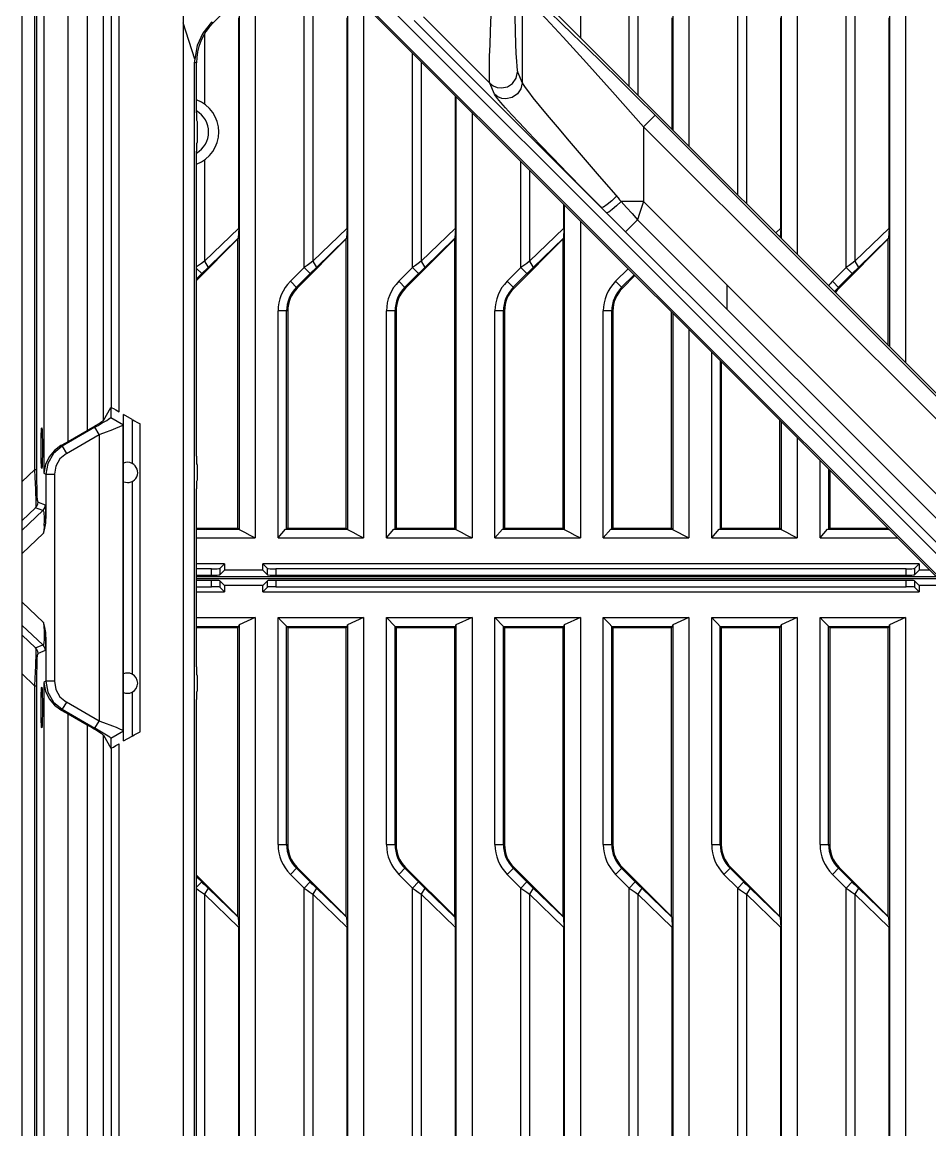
# Model space of a CAD drawing. Header units: millimetres. Extents: x -3132 to 28633, y 682 to 5849.
# Drawn here: x 7061 to 7173, y 1887.4 to 2024.1 of the extents above; entities that cross this region are included whole.
import ezdxf

# ---------------------------------------------------------------- set-up
doc = ezdxf.new("R2010")
doc.units = ezdxf.units.MM

msp = doc.modelspace()

# ---------------------------------------------------------------- linework, layer by layer
at = {"linetype": 'Continuous'}
for p, q in [((7061.028, 1705.533), (7061.028, 2705.533)), ((7062.55, 2442.221), (7062.55, 1968.845)), ((7062.842, 1968.845), (7062.842, 2442.221)), ((7063.722, 2442.629), (7063.722, 1968.437)), ((7066.72, 1972.359), (7066.72, 2438.707)), ((7069.049, 2437.363), (7069.049, 1973.703)), ((7071.048, 1974.935), (7071.048, 2436.131)), ((7156.627, 2200.533), (7156.627, 1995.44)), ((7154.634, 2199.713), (7154.634, 1997.432)), ((7141.264, 2197.574), (7141.264, 2010.802)), ((7143.257, 2198.241), (7143.257, 2008.81)), ((7129.887, 2193.781), (7129.887, 2022.18)), ((7168.004, 2193.533), (7168.004, 1984.062)), ((7169.997, 2193.533), (7169.997, 1982.07)), ((7071.994, 2062.199), (7071.994, 1976.552)), ((7072.994, 1976.013), (7072.994, 2060.688)), ((7094.954, 2037.314), (7180.028, 1952.24)), ((7093.597, 2033.016), (7084.577, 2023.996)), ((7177.445, 1951.994), (7096.424, 2033.016)), ((7095.802, 1993.805), (7095.802, 2029.474)), ((7135.912, 2016.155), (7135.912, 2029.474)), ((7149.282, 2002.785), (7149.282, 2029.474)), ((7162.652, 1993.805), (7162.652, 2029.474)), ((7089.777, 2029.196), (7089.777, 1960.447)), ((7096.871, 2028.7), (7096.871, 1994.578)), ((7101.154, 2028.285), (7101.154, 1961.512)), ((7136.981, 2028.7), (7136.981, 2015.086)), ((7150.351, 2028.7), (7150.351, 2001.716)), ((7163.721, 2028.7), (7163.721, 1994.578)), ((7087.784, 2027.203), (7087.784, 1961.512)), ((7122.692, 2027.362), (7122.692, 2016.604)), ((7124.115, 2027.952), (7174.951, 1977.116)), ((7103.147, 2026.292), (7103.147, 1960.447)), ((7082.307, 2019.512), (7080.876, 2024.013)), ((7080.876, 2024.013), (7080.876, 1780.214)), ((7084.577, 2023.996), (7084.367, 2024.083)), ((7087.741, 1998.674), (7087.741, 2024.605)), ((7101.111, 1998.674), (7101.111, 2024.605)), ((7226.346, 1907.336), (7109.391, 2024.291)), ((7110.511, 2024.754), (7118.719, 2016.546)), ((7141.221, 2010.845), (7141.221, 2024.605)), ((7154.591, 1998.674), (7154.591, 2024.605)), ((7167.961, 1998.674), (7167.961, 2024.605)), ((7083.501, 2022.593), (7083.501, 2013.99)), ((7109.172, 1993.805), (7109.172, 2020.268)), ((7082.297, 2019.145), (7082.528, 2019.049)), ((7082.297, 1780.214), (7082.297, 2019.145)), ((7082.528, 2012.885), (7082.528, 2019.049)), ((7110.241, 2019.199), (7110.241, 1994.578)), ((7122.131, 2017.96), (7122.692, 2016.604)), ((7119.28, 2015.191), (7118.719, 2016.546)), ((7114.481, 1998.674), (7114.481, 2014.958)), ((7114.524, 2014.915), (7114.524, 1961.512)), ((7082.561, 2011.89), (7082.598, 2011.835)), ((7082.598, 2011.835), (7082.598, 2009.231)), ((7116.517, 2012.922), (7116.517, 1960.447)), ((7137.683, 2011.183), (7139.097, 2012.596)), ((7176.73, 1974.963), (7139.097, 2012.596)), ((7137.683, 2011.183), (7220.497, 1928.369)), ((7137.683, 2011.183), (7137.683, 2001.957)), ((7082.561, 2009.175), (7082.598, 2009.231)), ((7082.528, 1970.555), (7082.528, 2008.181)), ((7083.501, 2007.076), (7083.501, 1994.578)), ((7122.542, 1993.805), (7122.542, 2006.898)), ((7123.611, 2005.829), (7123.611, 1994.578)), ((7127.851, 1998.674), (7127.851, 2001.588)), ((7127.894, 2001.545), (7127.894, 1961.512)), ((7137.683, 2001.957), (7134.908, 2001.957)), ((7226.786, 1912.855), (7137.683, 2001.957)), ((7129.887, 1999.552), (7129.887, 1960.447)), ((7135.449, 1998.233), (7136.932, 1999.715)), ((7136.932, 1999.715), (7226.776, 1909.871)), ((7087.741, 1998.674), (7083.501, 1994.578)), ((7087.741, 1998.674), (7087.673, 1997.416)), ((7101.111, 1998.674), (7096.871, 1994.578)), ((7101.111, 1998.674), (7101.043, 1997.416)), ((7114.481, 1998.674), (7110.241, 1994.578)), ((7114.481, 1998.674), (7114.413, 1997.416)), ((7127.851, 1998.674), (7123.611, 1994.578)), ((7127.851, 1998.674), (7127.783, 1997.416)), ((7154.591, 1998.674), (7153.982, 1998.085)), ((7154.591, 1998.674), (7154.53, 1997.537)), ((7167.961, 1998.674), (7163.721, 1994.578)), ((7167.961, 1998.674), (7167.893, 1997.416)), ((7082.528, 1992.222), (7087.638, 1997.332)), ((7083.963, 1993.833), (7087.673, 1997.416)), ((7087.673, 1997.416), (7087.638, 1997.332)), ((7087.638, 1961.665), (7087.638, 1997.332)), ((7094.954, 1991.277), (7101.008, 1997.332)), ((7097.333, 1993.833), (7101.043, 1997.416)), ((7101.043, 1997.416), (7101.008, 1997.332)), ((7101.008, 1961.665), (7101.008, 1997.332)), ((7108.324, 1991.277), (7114.378, 1997.332)), ((7110.703, 1993.833), (7114.413, 1997.416)), ((7114.413, 1997.416), (7114.378, 1997.332)), ((7114.378, 1961.665), (7114.378, 1997.332)), ((7121.694, 1991.277), (7127.748, 1997.332)), ((7124.073, 1993.833), (7127.783, 1997.416)), ((7127.783, 1997.416), (7127.748, 1997.332)), ((7127.748, 1961.665), (7127.748, 1997.332)), ((7161.804, 1991.277), (7167.858, 1997.332)), ((7164.183, 1993.833), (7167.893, 1997.416)), ((7167.893, 1997.416), (7167.858, 1997.332)), ((7167.858, 1984.208), (7167.858, 1997.332)), ((7083.501, 1994.578), (7083.963, 1993.833)), ((7096.871, 1994.578), (7097.333, 1993.833)), ((7110.241, 1994.578), (7110.703, 1993.833)), ((7123.611, 1994.578), (7124.073, 1993.833)), ((7163.721, 1994.578), (7164.183, 1993.833)), ((7083.177, 1993.06), (7082.528, 1993.709)), ((7082.528, 1992.412), (7083.177, 1993.06)), ((7095.802, 1993.805), (7094.114, 1992.117)), ((7094.859, 1991.372), (7096.547, 1993.06)), ((7096.547, 1993.06), (7095.802, 1993.805)), ((7109.172, 1993.805), (7107.484, 1992.117)), ((7108.229, 1991.372), (7109.917, 1993.06)), ((7109.917, 1993.06), (7109.172, 1993.805)), ((7122.542, 1993.805), (7120.854, 1992.117)), ((7121.599, 1991.372), (7123.287, 1993.06)), ((7123.287, 1993.06), (7122.542, 1993.805)), ((7135.773, 1993.666), (7134.224, 1992.117)), ((7134.969, 1991.372), (7136.518, 1992.921)), ((7135.064, 1991.277), (7136.613, 1992.826)), ((7162.652, 1993.805), (7160.964, 1992.117)), ((7163.397, 1993.06), (7161.709, 1991.372)), ((7163.397, 1993.06), (7162.652, 1993.805)), ((7094.114, 1992.117), (7094.954, 1991.277)), ((7107.484, 1992.117), (7108.324, 1991.277)), ((7120.854, 1992.117), (7121.694, 1991.277)), ((7134.224, 1992.117), (7135.064, 1991.277)), ((7147.984, 1988.663), (7147.984, 1991.656)), ((7160.964, 1992.117), (7161.804, 1991.277)), ((7093.782, 1988.449), (7092.594, 1988.449)), ((7092.594, 1960.447), (7092.594, 1988.449)), ((7093.648, 1961.531), (7093.648, 1988.449)), ((7093.782, 1988.449), (7093.782, 1961.665)), ((7107.152, 1988.449), (7105.964, 1988.449)), ((7105.964, 1960.447), (7105.964, 1988.449)), ((7107.018, 1961.531), (7107.018, 1988.449)), ((7107.152, 1988.449), (7107.152, 1961.665)), ((7120.522, 1988.449), (7119.334, 1988.449)), ((7119.334, 1960.447), (7119.334, 1988.449)), ((7120.388, 1961.531), (7120.388, 1988.449)), ((7120.522, 1988.449), (7120.522, 1961.665)), ((7133.892, 1988.449), (7132.704, 1988.449)), ((7132.704, 1960.447), (7132.704, 1988.449)), ((7133.758, 1961.531), (7133.758, 1988.449)), ((7133.892, 1988.449), (7133.892, 1961.665)), ((7141.118, 1961.665), (7141.118, 1988.321)), ((7141.264, 1988.175), (7141.264, 1961.512)), ((7143.257, 1986.182), (7143.257, 1960.447)), ((7146.074, 1960.447), (7146.074, 1983.365)), ((7147.128, 1982.311), (7147.128, 1961.531)), ((7147.262, 1982.177), (7147.262, 1961.665)), ((7071.048, 1974.935), (7071.975, 1976.541)), ((7071.996, 1976.553), (7071.975, 1976.541)), ((7071.975, 1976.541), (7071.975, 1975.311)), ((7071.975, 1975.311), (7073.528, 1974.414)), ((7074.585, 1975.053), (7073.528, 1975.664)), ((7073.528, 1935.402), (7073.528, 1975.664)), ((7074.585, 1975.053), (7074.585, 1969.653)), ((7154.488, 1961.665), (7154.488, 1974.951)), ((7154.634, 1974.805), (7154.634, 1961.512)), ((7070.011, 1974.097), (7065.962, 1971.76)), ((7066.72, 1972.359), (7069.049, 1973.703)), ((7070.528, 1973.201), (7070.011, 1974.097)), ((7073.453, 1974.375), (7073.453, 1936.691)), ((7075.581, 1936.548), (7075.581, 1974.518)), ((7066.479, 1970.863), (7070.528, 1973.201)), ((7070.528, 1973.201), (7070.528, 1937.865)), ((7156.627, 1972.812), (7156.627, 1960.447)), ((7065.962, 1971.76), (7065.817, 1971.843)), ((7065.962, 1971.76), (7066.479, 1970.863)), ((7082.598, 1969.468), (7082.56, 1969.563)), ((7082.598, 1969.468), (7082.598, 1967.598)), ((7159.444, 1960.447), (7159.444, 1969.995)), ((7061.028, 1967.399), (7062.55, 1968.845)), ((7062.842, 1968.845), (7062.55, 1968.845)), ((7063.722, 1968.437), (7063.963, 1968.298)), ((7063.963, 1968.298), (7063.963, 1962.849)), ((7063.963, 1968.298), (7064.998, 1968.298)), ((7064.998, 1968.298), (7064.998, 1942.768)), ((7160.498, 1968.941), (7160.498, 1961.531)), ((7160.632, 1968.807), (7160.632, 1961.665)), ((7074.585, 1967.412), (7074.585, 1943.653)), ((7082.528, 1944.555), (7082.528, 1966.511)), ((7082.598, 1967.598), (7082.56, 1967.503)), ((7062.69, 1964.176), (7061.028, 1962.596)), ((7061.028, 1961.401), (7063.563, 1963.815)), ((7063.563, 1963.815), (7062.69, 1964.176)), ((7062.983, 1964.883), (7063.856, 1964.521)), ((7063.672, 1961.046), (7061.028, 1958.528)), ((7082.528, 1961.665), (7087.638, 1961.665)), ((7087.638, 1961.665), (7087.779, 1961.519)), ((7092.594, 1960.447), (7093.518, 1961.521)), ((7093.518, 1961.521), (7093.648, 1961.531)), ((7093.782, 1961.665), (7093.648, 1961.531)), ((7093.782, 1961.665), (7101.008, 1961.665)), ((7101.008, 1961.665), (7101.149, 1961.519)), ((7105.964, 1960.447), (7106.888, 1961.521)), ((7106.888, 1961.521), (7107.018, 1961.531)), ((7107.152, 1961.665), (7107.018, 1961.531)), ((7107.152, 1961.665), (7114.378, 1961.665)), ((7114.378, 1961.665), (7114.519, 1961.519)), ((7119.334, 1960.447), (7120.258, 1961.521)), ((7120.258, 1961.521), (7120.388, 1961.531)), ((7120.522, 1961.665), (7120.388, 1961.531)), ((7120.522, 1961.665), (7127.748, 1961.665)), ((7127.748, 1961.665), (7127.889, 1961.519)), ((7132.704, 1960.447), (7133.628, 1961.521)), ((7133.628, 1961.521), (7133.758, 1961.531)), ((7133.892, 1961.665), (7133.758, 1961.531)), ((7133.892, 1961.665), (7141.118, 1961.665)), ((7141.118, 1961.665), (7141.259, 1961.519)), ((7146.074, 1960.447), (7146.998, 1961.521)), ((7146.998, 1961.521), (7147.128, 1961.531)), ((7147.262, 1961.665), (7147.128, 1961.531)), ((7147.262, 1961.665), (7154.488, 1961.665)), ((7154.488, 1961.665), (7154.629, 1961.519)), ((7159.444, 1960.447), (7160.368, 1961.521)), ((7160.368, 1961.521), (7160.498, 1961.531)), ((7160.632, 1961.665), (7160.498, 1961.531)), ((7160.632, 1961.665), (7167.774, 1961.665)), ((7082.528, 1960.447), (7089.777, 1960.447)), ((7092.594, 1960.447), (7103.147, 1960.447)), ((7105.964, 1960.447), (7116.517, 1960.447)), ((7119.334, 1960.447), (7129.887, 1960.447)), ((7132.704, 1960.447), (7143.257, 1960.447)), ((7146.074, 1960.447), (7156.627, 1960.447)), ((7159.444, 1960.447), (7168.993, 1960.447)), ((7085.967, 1957.251), (7082.528, 1957.251)), ((7085.398, 1956.683), (7085.967, 1957.251)), ((7085.967, 1957.251), (7085.967, 1956.471)), ((7091.299, 1956.683), (7090.73, 1957.251)), ((7171.647, 1957.251), (7090.73, 1957.251)), ((7090.73, 1956.471), (7090.73, 1957.251)), ((7171.078, 1956.683), (7171.647, 1957.251)), ((7171.647, 1957.251), (7171.647, 1956.471)), ((7084.399, 1956.633), (7082.528, 1956.633)), ((7082.528, 1955.853), (7084.399, 1955.853)), ((7173.806, 1955.633), (7082.528, 1955.633)), ((7084.399, 1955.853), (7084.399, 1956.633)), ((7085.398, 1956.683), (7085.398, 1955.903)), ((7085.398, 1955.903), (7085.967, 1956.471)), ((7090.73, 1956.471), (7085.967, 1956.471)), ((7091.299, 1955.903), (7090.73, 1956.471)), ((7091.299, 1955.903), (7091.299, 1956.683)), ((7170.079, 1956.633), (7092.297, 1956.633)), ((7092.297, 1956.633), (7092.297, 1955.853)), ((7092.297, 1955.853), (7170.079, 1955.853)), ((7170.079, 1955.853), (7170.079, 1956.633)), ((7171.078, 1956.683), (7171.078, 1955.903)), ((7171.078, 1955.903), (7171.647, 1956.471)), ((7172.968, 1956.471), (7171.647, 1956.471)), ((7082.528, 1955.433), (7174.006, 1955.433)), ((7084.399, 1955.213), (7082.528, 1955.213)), ((7082.528, 1954.433), (7084.399, 1954.433)), ((7084.399, 1954.433), (7084.399, 1955.213)), ((7085.398, 1955.163), (7085.967, 1954.594)), ((7085.398, 1955.163), (7085.398, 1954.383)), ((7085.398, 1954.383), (7085.967, 1953.815)), ((7085.967, 1954.594), (7085.967, 1953.815)), ((7090.73, 1954.594), (7085.967, 1954.594)), ((7091.299, 1955.163), (7090.73, 1954.594)), ((7090.73, 1953.815), (7090.73, 1954.594)), ((7091.299, 1954.383), (7090.73, 1953.815)), ((7091.299, 1954.383), (7091.299, 1955.163)), ((7170.079, 1955.213), (7092.297, 1955.213)), ((7092.297, 1955.213), (7092.297, 1954.433)), ((7092.297, 1954.433), (7170.079, 1954.433)), ((7170.079, 1954.433), (7170.079, 1955.213)), ((7171.078, 1955.163), (7171.647, 1954.594)), ((7171.078, 1955.163), (7171.078, 1954.383)), ((7171.078, 1954.383), (7171.647, 1953.815)), ((7174.845, 1954.594), (7171.647, 1954.594)), ((7171.647, 1954.594), (7171.647, 1953.815)), ((7082.528, 1953.815), (7085.967, 1953.815)), ((7090.73, 1953.815), (7171.647, 1953.815)), ((7061.028, 1952.538), (7063.672, 1950.019)), ((7082.528, 1950.619), (7089.777, 1950.619)), ((7089.777, 1950.619), (7087.783, 1949.716)), ((7089.777, 1950.619), (7089.777, 1751.163)), ((7092.594, 1950.619), (7103.147, 1950.619)), ((7092.594, 1922.617), (7092.594, 1950.619)), ((7103.147, 1950.619), (7101.153, 1949.716)), ((7103.147, 1950.619), (7103.147, 1739.914)), ((7105.964, 1950.619), (7116.517, 1950.619)), ((7105.964, 1922.617), (7105.964, 1950.619)), ((7116.517, 1950.619), (7114.523, 1949.716)), ((7116.517, 1950.619), (7116.517, 1727.421)), ((7119.334, 1950.619), (7129.887, 1950.619)), ((7119.334, 1922.617), (7119.334, 1950.619)), ((7129.887, 1950.619), (7127.893, 1949.716)), ((7129.887, 1950.619), (7129.887, 1727.033)), ((7132.704, 1950.619), (7143.257, 1950.619)), ((7132.704, 1922.617), (7132.704, 1950.619)), ((7143.257, 1950.619), (7141.263, 1949.716)), ((7143.257, 1950.619), (7143.257, 1727.033)), ((7146.074, 1950.619), (7156.627, 1950.619)), ((7146.074, 1922.617), (7146.074, 1950.619)), ((7156.627, 1950.619), (7154.633, 1949.716)), ((7156.627, 1950.619), (7156.627, 1727.033)), ((7159.444, 1950.619), (7169.997, 1950.619)), ((7159.444, 1922.617), (7159.444, 1950.619)), ((7169.997, 1950.619), (7168.003, 1949.716)), ((7169.997, 1950.619), (7169.997, 1727.033)), ((7063.563, 1947.251), (7061.028, 1949.665)), ((7082.528, 1949.533), (7087.77, 1949.532)), ((7082.528, 1949.401), (7087.638, 1949.401)), ((7087.638, 1949.401), (7087.77, 1949.532)), ((7087.638, 1913.734), (7087.638, 1949.401)), ((7087.77, 1949.532), (7087.784, 1949.713)), ((7087.784, 1949.713), (7087.784, 1755.277)), ((7093.648, 1922.617), (7093.649, 1949.54)), ((7093.782, 1949.401), (7093.656, 1949.534)), ((7093.656, 1949.534), (7101.14, 1949.532)), ((7093.782, 1949.401), (7101.008, 1949.401)), ((7093.782, 1949.401), (7093.782, 1922.617)), ((7101.008, 1949.401), (7101.14, 1949.532)), ((7101.008, 1913.734), (7101.008, 1949.401)), ((7101.14, 1949.532), (7101.154, 1949.713)), ((7101.154, 1949.713), (7101.154, 1741.907)), ((7107.018, 1922.617), (7107.019, 1949.54)), ((7107.152, 1949.401), (7107.026, 1949.534)), ((7107.026, 1949.534), (7114.51, 1949.532)), ((7107.152, 1949.401), (7114.378, 1949.401)), ((7107.152, 1949.401), (7107.152, 1922.617)), ((7114.378, 1949.401), (7114.51, 1949.532)), ((7114.378, 1913.734), (7114.378, 1949.401)), ((7114.51, 1949.532), (7114.524, 1949.713)), ((7114.524, 1949.713), (7114.524, 1728.596)), ((7120.388, 1922.617), (7120.389, 1949.54)), ((7120.522, 1949.401), (7120.396, 1949.534)), ((7120.396, 1949.534), (7127.88, 1949.532)), ((7120.522, 1949.401), (7127.748, 1949.401)), ((7120.522, 1949.401), (7120.522, 1922.617)), ((7127.748, 1949.401), (7127.88, 1949.532)), ((7127.748, 1913.734), (7127.748, 1949.401)), ((7127.88, 1949.532), (7127.894, 1949.713)), ((7127.894, 1949.713), (7127.894, 1727.033)), ((7133.758, 1922.617), (7133.759, 1949.54)), ((7133.892, 1949.401), (7133.766, 1949.534)), ((7133.766, 1949.534), (7141.25, 1949.532)), ((7133.892, 1949.401), (7141.118, 1949.401)), ((7133.892, 1949.401), (7133.892, 1922.617)), ((7141.118, 1949.401), (7141.25, 1949.532)), ((7141.118, 1913.734), (7141.118, 1949.401)), ((7141.25, 1949.532), (7141.264, 1949.713)), ((7141.264, 1949.713), (7141.264, 1727.033)), ((7147.128, 1922.617), (7147.129, 1949.54)), ((7147.262, 1949.401), (7147.136, 1949.534)), ((7147.136, 1949.534), (7154.62, 1949.532)), ((7147.262, 1949.401), (7154.488, 1949.401)), ((7147.262, 1949.401), (7147.262, 1922.617)), ((7154.488, 1949.401), (7154.62, 1949.532)), ((7154.488, 1913.734), (7154.488, 1949.401)), ((7154.62, 1949.532), (7154.634, 1949.713)), ((7154.634, 1949.713), (7154.634, 1727.033)), ((7160.498, 1922.617), (7160.499, 1949.54)), ((7160.506, 1949.534), (7167.99, 1949.532)), ((7160.632, 1949.401), (7160.506, 1949.534)), ((7160.632, 1949.401), (7167.858, 1949.401)), ((7160.632, 1949.401), (7160.632, 1922.617)), ((7167.858, 1949.401), (7167.99, 1949.532)), ((7167.858, 1913.734), (7167.858, 1949.401)), ((7167.99, 1949.532), (7168.004, 1949.713)), ((7168.004, 1949.713), (7168.004, 1727.033)), ((7061.028, 1948.47), (7062.69, 1946.89)), ((7063.963, 1948.216), (7063.963, 1942.768)), ((7062.69, 1946.89), (7063.563, 1947.251)), ((7063.856, 1946.545), (7062.983, 1946.183)), ((7062.55, 1942.221), (7061.028, 1943.667)), ((7082.598, 1943.468), (7082.56, 1943.563)), ((7082.598, 1943.468), (7082.598, 1941.598)), ((7062.55, 1942.221), (7062.842, 1942.221)), ((7062.55, 1942.221), (7062.55, 1733.261)), ((7062.842, 1733.224), (7062.842, 1942.221)), ((7063.963, 1942.768), (7063.722, 1942.629)), ((7063.722, 1942.629), (7063.722, 1743.309)), ((7064.998, 1942.768), (7063.963, 1942.768)), ((7074.585, 1941.412), (7074.585, 1936.013)), ((7082.598, 1941.598), (7082.56, 1941.503)), ((7065.817, 1939.223), (7065.962, 1939.306)), ((7066.479, 1940.203), (7065.962, 1939.306)), ((7065.962, 1939.306), (7070.011, 1936.969)), ((7070.528, 1937.865), (7066.479, 1940.203)), ((7082.528, 1763.018), (7082.528, 1940.511)), ((7069.049, 1937.363), (7066.72, 1938.707)), ((7066.72, 1743.309), (7066.72, 1938.707)), ((7070.011, 1936.969), (7070.528, 1937.865)), ((7071.117, 1937.633), (7070.528, 1937.865)), ((7069.049, 1937.363), (7069.049, 1745.637)), ((7071.975, 1935.755), (7073.528, 1936.652)), ((7073.453, 1936.696), (7073.012, 1936.895)), ((7071.048, 1936.131), (7071.975, 1934.525)), ((7071.048, 1747.735), (7071.048, 1936.131)), ((7071.975, 1935.755), (7071.975, 1934.525)), ((7072.994, 1772.331), (7072.994, 1935.052)), ((7073.528, 1935.402), (7074.585, 1936.013)), ((7071.975, 1934.525), (7071.996, 1934.513)), ((7071.994, 1934.514), (7071.994, 1772.331)), ((7092.594, 1922.617), (7093.782, 1922.617)), ((7105.964, 1922.617), (7107.152, 1922.617)), ((7119.334, 1922.617), (7120.522, 1922.617)), ((7132.704, 1922.617), (7133.892, 1922.617)), ((7146.074, 1922.617), (7147.262, 1922.617)), ((7159.444, 1922.617), (7160.632, 1922.617)), ((7087.638, 1913.734), (7082.528, 1918.844)), ((7083.177, 1918.006), (7082.528, 1918.654)), ((7094.954, 1919.788), (7094.114, 1918.948)), ((7094.114, 1918.948), (7095.802, 1917.261)), ((7096.547, 1918.006), (7094.859, 1919.693)), ((7101.008, 1913.734), (7094.954, 1919.788)), ((7108.324, 1919.788), (7107.484, 1918.948)), ((7107.484, 1918.948), (7109.172, 1917.261)), ((7109.917, 1918.006), (7108.229, 1919.693)), ((7114.378, 1913.734), (7108.324, 1919.788)), ((7121.694, 1919.788), (7120.854, 1918.948)), ((7120.854, 1918.948), (7122.542, 1917.261)), ((7123.287, 1918.006), (7121.599, 1919.693)), ((7127.748, 1913.734), (7121.694, 1919.788)), ((7135.064, 1919.788), (7134.224, 1918.948)), ((7134.224, 1918.948), (7135.912, 1917.261)), ((7136.657, 1918.006), (7134.969, 1919.693)), ((7141.118, 1913.734), (7135.064, 1919.788)), ((7148.434, 1919.788), (7147.594, 1918.948)), ((7147.594, 1918.948), (7149.282, 1917.261)), ((7150.027, 1918.006), (7148.339, 1919.693)), ((7154.488, 1913.734), (7148.434, 1919.788)), ((7161.804, 1919.788), (7160.964, 1918.948)), ((7160.964, 1918.948), (7162.652, 1917.261)), ((7163.397, 1918.006), (7161.709, 1919.693)), ((7167.858, 1913.734), (7161.804, 1919.788)), ((7082.528, 1917.357), (7083.177, 1918.006)), ((7095.802, 1917.261), (7096.547, 1918.006)), ((7109.172, 1917.261), (7109.917, 1918.006)), ((7122.542, 1917.261), (7123.287, 1918.006)), ((7135.912, 1917.261), (7136.657, 1918.006)), ((7149.282, 1917.261), (7150.027, 1918.006)), ((7162.652, 1917.261), (7163.397, 1918.006)), ((7083.963, 1917.233), (7083.501, 1916.488)), ((7083.501, 1916.488), (7087.741, 1912.392)), ((7083.501, 1916.488), (7083.501, 1882.365)), ((7087.673, 1913.65), (7083.963, 1917.233)), ((7095.802, 1881.592), (7095.802, 1917.261)), ((7097.333, 1917.233), (7096.871, 1916.488)), ((7096.871, 1916.488), (7101.111, 1912.392)), ((7096.871, 1916.488), (7096.871, 1882.365)), ((7101.043, 1913.65), (7097.333, 1917.233)), ((7109.172, 1881.592), (7109.172, 1917.261)), ((7110.703, 1917.233), (7110.241, 1916.488)), ((7110.241, 1916.488), (7114.481, 1912.392)), ((7110.241, 1916.488), (7110.241, 1882.365)), ((7114.413, 1913.65), (7110.703, 1917.233)), ((7122.542, 1881.592), (7122.542, 1917.261)), ((7124.073, 1917.233), (7123.611, 1916.488)), ((7123.611, 1916.488), (7127.851, 1912.392)), ((7123.611, 1916.488), (7123.611, 1882.365)), ((7127.783, 1913.65), (7124.073, 1917.233)), ((7135.912, 1881.592), (7135.912, 1917.261)), ((7137.443, 1917.233), (7136.981, 1916.488)), ((7136.981, 1916.488), (7141.221, 1912.392)), ((7136.981, 1916.488), (7136.981, 1882.365)), ((7141.153, 1913.65), (7137.443, 1917.233)), ((7149.282, 1881.592), (7149.282, 1917.261)), ((7150.813, 1917.233), (7150.351, 1916.488)), ((7150.351, 1916.488), (7154.591, 1912.392)), ((7150.351, 1916.488), (7150.351, 1882.365)), ((7154.523, 1913.65), (7150.813, 1917.233)), ((7162.652, 1881.592), (7162.652, 1917.261)), ((7164.183, 1917.233), (7163.721, 1916.488)), ((7163.721, 1916.488), (7167.961, 1912.392)), ((7163.721, 1916.488), (7163.721, 1882.365)), ((7167.893, 1913.65), (7164.183, 1917.233)), ((7087.673, 1913.65), (7087.638, 1913.734)), ((7087.673, 1913.65), (7087.741, 1912.392)), ((7101.043, 1913.65), (7101.008, 1913.734)), ((7101.043, 1913.65), (7101.111, 1912.392)), ((7114.413, 1913.65), (7114.378, 1913.734)), ((7114.413, 1913.65), (7114.481, 1912.392)), ((7127.783, 1913.65), (7127.748, 1913.734)), ((7127.783, 1913.65), (7127.851, 1912.392)), ((7141.153, 1913.65), (7141.118, 1913.734)), ((7141.153, 1913.65), (7141.221, 1912.392)), ((7154.523, 1913.65), (7154.488, 1913.734)), ((7154.523, 1913.65), (7154.591, 1912.392)), ((7167.893, 1913.65), (7167.858, 1913.734)), ((7167.893, 1913.65), (7167.961, 1912.392)), ((7087.741, 1886.461), (7087.741, 1912.392)), ((7101.111, 1886.461), (7101.111, 1912.392)), ((7114.481, 1886.461), (7114.481, 1912.392)), ((7127.851, 1886.461), (7127.851, 1912.392)), ((7141.221, 1886.461), (7141.221, 1912.392)), ((7154.591, 1886.461), (7154.591, 1912.392)), ((7167.961, 1886.461), (7167.961, 1912.392))]:
    msp.add_line(p, q, dxfattribs=at)
for points in [[(7118.719, 2016.546), (7118.683, 2016.767), (7118.661, 2017.196), (7118.653, 2017.85), (7118.661, 2018.74), (7118.688, 2019.881), (7118.734, 2021.292), (7118.8, 2022.988), (7118.889, 2024.969), (7119.002, 2027.225), (7119.138, 2029.739), (7119.295, 2032.459), (7119.471, 2035.313), (7119.66, 2038.219)], [(7121.659, 2038.219), (7121.665, 2035.189), (7121.682, 2032.241), (7121.709, 2029.47), (7121.744, 2026.961), (7121.786, 2024.773), (7121.832, 2022.927), (7121.881, 2021.416), (7121.931, 2020.208), (7121.982, 2019.278), (7122.032, 2018.609), (7122.082, 2018.177), (7122.131, 2017.96)], [(7096.424, 2033.326), (7096.808, 2032.94), (7097.182, 2032.565), (7177.662, 1952.084)], [(7137.683, 2011.183), (7133.86, 2015.488), (7130.653, 2019.053), (7127.765, 2022.214), (7125.617, 2024.518), (7124.018, 2026.177), (7123.043, 2027.119), (7122.692, 2027.362)], [(7123.493, 2027.694), (7124.21, 2027.049), (7125.102, 2026.228), (7126.183, 2025.216), (7127.467, 2023.998), (7128.963, 2022.564), (7130.669, 2020.913), (7132.576, 2019.053), (7134.648, 2017.016), (7136.839, 2014.846), (7139.097, 2012.596)], [(7084.367, 2024.083), (7083.306, 2022.731), (7082.609, 2021.189), (7082.307, 2019.512)], [(7120.132, 2015.967), (7120.878, 2016.113), (7121.52, 2016.529), (7121.969, 2017.179), (7122.131, 2017.96)], [(7118.719, 2016.546), (7119.132, 2016.231), (7119.61, 2016.034), (7120.132, 2015.967)], [(7122.692, 2016.604), (7122.545, 2015.859), (7122.13, 2015.222), (7121.484, 2014.776), (7120.694, 2014.611)], [(7122.692, 2016.604), (7122.806, 2016.399), (7123.057, 2016.035), (7123.461, 2015.495), (7124.036, 2014.762), (7124.802, 2013.813), (7125.786, 2012.616), (7127.009, 2011.15), (7128.486, 2009.403), (7130.221, 2007.373), (7132.184, 2005.095), (7134.522, 2002.405)], [(7132.47, 2001.212), (7130.312, 2003.402), (7128.305, 2005.454), (7126.483, 2007.33), (7124.874, 2009.003), (7123.492, 2010.455), (7122.335, 2011.684), (7121.391, 2012.703), (7120.64, 2013.53), (7120.064, 2014.182), (7119.655, 2014.668), (7119.398, 2015), (7119.28, 2015.191)], [(7120.694, 2014.611), (7120.183, 2014.676), (7119.699, 2014.872), (7119.28, 2015.191)], [(7134.33, 2002.626), (7133.739, 2002.05), (7133.178, 2001.577), (7132.72, 2001.271), (7132.47, 2001.212)], [(7134.522, 2002.405), (7134.715, 2002.182), (7134.908, 2001.957)], [(7134.908, 2001.957), (7134.343, 2001.416), (7133.815, 2000.964), (7133.382, 2000.652), (7133.132, 2000.55)], [(7134.908, 2001.957), (7135.581, 2001.206), (7136.255, 2000.457), (7136.932, 1999.715)], [(7137.683, 2001.957), (7137.433, 2001.206), (7137.182, 2000.459), (7136.932, 1999.715)], [(7083.501, 1994.578), (7083.15, 1994.328), (7082.794, 1994.07), (7082.528, 1993.876)], [(7083.177, 1993.06), (7083.446, 1993.328), (7083.708, 1993.586), (7083.963, 1993.833)], [(7096.871, 1994.578), (7096.52, 1994.328), (7096.164, 1994.07), (7095.802, 1993.805)], [(7096.547, 1993.06), (7096.816, 1993.328), (7097.078, 1993.586), (7097.333, 1993.833)], [(7110.241, 1994.578), (7109.89, 1994.328), (7109.534, 1994.07), (7109.172, 1993.805)], [(7109.917, 1993.06), (7110.186, 1993.328), (7110.448, 1993.586), (7110.703, 1993.833)], [(7123.611, 1994.578), (7123.26, 1994.328), (7122.904, 1994.07), (7122.542, 1993.805)], [(7123.287, 1993.06), (7123.556, 1993.328), (7123.818, 1993.586), (7124.073, 1993.833)], [(7163.721, 1994.578), (7163.37, 1994.328), (7163.014, 1994.07), (7162.652, 1993.805)], [(7163.397, 1993.06), (7163.666, 1993.328), (7163.928, 1993.586), (7164.183, 1993.833)], [(7071.996, 1976.553), (7072.084, 1976.516), (7072.29, 1976.409), (7072.601, 1976.237), (7072.994, 1976.013)], [(7070.011, 1974.097), (7070.399, 1974.323), (7070.788, 1974.552), (7071.149, 1974.769), (7071.456, 1974.958), (7071.695, 1975.108), (7071.86, 1975.217), (7071.952, 1975.284), (7071.975, 1975.311)], [(7074.569, 1975.063), (7074.676, 1975.018), (7074.88, 1974.912), (7075.189, 1974.741), (7075.581, 1974.518)], [(7070.528, 1973.201), (7071.117, 1973.433), (7072.196, 1973.842)], [(7072.196, 1973.842), (7072.646, 1974.018), (7073.012, 1974.171), (7073.453, 1974.37)], [(7073.528, 1974.388), (7073.501, 1974.388), (7073.476, 1974.384), (7073.453, 1974.375)], [(7065.817, 1971.843), (7065.014, 1971.253), (7064.358, 1970.467), (7063.909, 1969.516), (7063.722, 1968.437)], [(7065.962, 1971.76), (7064.911, 1970.882), (7064.199, 1969.648), (7063.963, 1968.298)], [(7066.479, 1970.863), (7065.693, 1970.204), (7065.176, 1969.308), (7064.998, 1968.298)], [(7062.55, 1968.845), (7062.593, 1967.948), (7062.63, 1967.153), (7062.658, 1966.46), (7062.68, 1965.86), (7062.696, 1965.346), (7062.705, 1964.914), (7062.708, 1964.565), (7062.704, 1964.312), (7062.69, 1964.176)], [(7062.983, 1964.883), (7062.931, 1965.108), (7062.892, 1965.662), (7062.864, 1966.516), (7062.848, 1967.552), (7062.842, 1968.845)], [(7062.69, 1964.176), (7062.848, 1964.382), (7062.948, 1964.622), (7062.983, 1964.883)], [(7063.856, 1964.521), (7063.822, 1964.264), (7063.722, 1964.023), (7063.563, 1963.815)], [(7063.563, 1963.815), (7063.622, 1963.82), (7063.678, 1963.767), (7063.686, 1963.6), (7063.713, 1963.398), (7063.731, 1963.12), (7063.736, 1962.784), (7063.731, 1962.446), (7063.721, 1962.111), (7063.73, 1961.782), (7063.703, 1961.429), (7063.672, 1961.046)], [(7063.963, 1962.849), (7063.939, 1963.731), (7063.903, 1964.298), (7063.856, 1964.521)], [(7063.672, 1961.046), (7063.827, 1961.662), (7063.929, 1962.266), (7063.963, 1962.849)], [(7082.528, 1961.518), (7085.236, 1961.512), (7087.779, 1961.509)], [(7087.779, 1961.509), (7088.438, 1961.156), (7089.102, 1960.803), (7089.777, 1960.447)], [(7093.518, 1961.521), (7096.062, 1961.518), (7098.606, 1961.512), (7101.149, 1961.509)], [(7101.149, 1961.509), (7101.808, 1961.156), (7102.472, 1960.803), (7103.147, 1960.447)], [(7106.888, 1961.521), (7109.432, 1961.518), (7111.976, 1961.512), (7114.519, 1961.509)], [(7114.519, 1961.509), (7115.178, 1961.156), (7115.842, 1960.803), (7116.517, 1960.447)], [(7120.258, 1961.521), (7122.802, 1961.518), (7125.346, 1961.512), (7127.889, 1961.509)], [(7127.889, 1961.509), (7128.548, 1961.156), (7129.212, 1960.803), (7129.887, 1960.447)], [(7133.628, 1961.521), (7136.172, 1961.518), (7138.716, 1961.512), (7141.259, 1961.509)], [(7141.259, 1961.509), (7141.918, 1961.156), (7142.582, 1960.803), (7143.257, 1960.447)], [(7146.998, 1961.521), (7149.542, 1961.518), (7152.086, 1961.512), (7154.629, 1961.509)], [(7154.629, 1961.509), (7155.288, 1961.156), (7155.952, 1960.803), (7156.627, 1960.447)], [(7160.368, 1961.521), (7162.912, 1961.518), (7165.456, 1961.512), (7167.93, 1961.509)], [(7092.594, 1950.619), (7092.95, 1950.26), (7093.304, 1949.899), (7093.66, 1949.54)], [(7105.964, 1950.619), (7106.32, 1950.26), (7106.674, 1949.899), (7107.03, 1949.54)], [(7119.334, 1950.619), (7119.69, 1950.26), (7120.044, 1949.899), (7120.4, 1949.54)], [(7132.704, 1950.619), (7133.06, 1950.26), (7133.414, 1949.899), (7133.77, 1949.54)], [(7146.074, 1950.619), (7146.43, 1950.26), (7146.784, 1949.899), (7147.14, 1949.54)], [(7159.444, 1950.619), (7159.8, 1950.26), (7160.154, 1949.899), (7160.51, 1949.54)], [(7063.672, 1950.019), (7063.715, 1949.479), (7063.751, 1948.979), (7063.733, 1948.546), (7063.735, 1948.161), (7063.726, 1947.837), (7063.706, 1947.599), (7063.681, 1947.444), (7063.654, 1947.345), (7063.646, 1947.26), (7063.606, 1947.241), (7063.563, 1947.251)], [(7063.963, 1948.216), (7063.929, 1948.8), (7063.827, 1949.404), (7063.672, 1950.019)], [(7063.856, 1946.545), (7063.904, 1946.777), (7063.939, 1947.352), (7063.963, 1948.216)], [(7062.69, 1946.89), (7062.704, 1946.755), (7062.708, 1946.504), (7062.706, 1946.156), (7062.696, 1945.723), (7062.68, 1945.21), (7062.659, 1944.612), (7062.63, 1943.92), (7062.594, 1943.124), (7062.55, 1942.221)], [(7062.983, 1946.183), (7062.949, 1946.441), (7062.85, 1946.681), (7062.69, 1946.89)], [(7062.842, 1942.221), (7062.849, 1943.647), (7062.868, 1944.728), (7062.899, 1945.531), (7062.936, 1946), (7062.983, 1946.183)], [(7063.563, 1947.251), (7063.721, 1947.045), (7063.821, 1946.805), (7063.856, 1946.545)], [(7063.722, 1942.629), (7063.909, 1941.55), (7064.358, 1940.599), (7065.014, 1939.813), (7065.817, 1939.223)], [(7063.963, 1942.768), (7064.198, 1941.42), (7064.91, 1940.186), (7065.962, 1939.306)], [(7064.998, 1942.768), (7065.176, 1941.757), (7065.693, 1940.862), (7066.479, 1940.203)], [(7071.975, 1935.755), (7071.852, 1935.854), (7071.446, 1936.115), (7070.802, 1936.505), (7070.011, 1936.969)], [(7073.012, 1936.895), (7072.646, 1937.048), (7072.196, 1937.224), (7071.117, 1937.633)], [(7073.453, 1936.691), (7073.476, 1936.682), (7073.501, 1936.678), (7073.528, 1936.678)], [(7074.581, 1936.01), (7074.66, 1936.04), (7074.861, 1936.144), (7075.177, 1936.318), (7075.581, 1936.548)], [(7071.996, 1934.513), (7072.084, 1934.55), (7072.289, 1934.657), (7072.6, 1934.828), (7072.994, 1935.052)], [(7083.963, 1917.233), (7083.708, 1917.48), (7083.446, 1917.738), (7083.177, 1918.006)], [(7097.333, 1917.233), (7097.078, 1917.48), (7096.816, 1917.738), (7096.547, 1918.006)], [(7110.703, 1917.233), (7110.448, 1917.48), (7110.186, 1917.738), (7109.917, 1918.006)], [(7124.073, 1917.233), (7123.818, 1917.48), (7123.556, 1917.738), (7123.287, 1918.006)], [(7137.443, 1917.233), (7137.188, 1917.48), (7136.926, 1917.738), (7136.657, 1918.006)], [(7150.813, 1917.233), (7150.558, 1917.48), (7150.296, 1917.738), (7150.027, 1918.006)], [(7164.183, 1917.233), (7163.928, 1917.48), (7163.666, 1917.738), (7163.397, 1918.006)], [(7082.528, 1917.19), (7082.794, 1916.996), (7083.15, 1916.738), (7083.501, 1916.488)], [(7095.802, 1917.261), (7096.164, 1916.996), (7096.52, 1916.738), (7096.871, 1916.488)], [(7109.172, 1917.261), (7109.534, 1916.996), (7109.89, 1916.738), (7110.241, 1916.488)], [(7122.542, 1917.261), (7122.904, 1916.996), (7123.26, 1916.738), (7123.611, 1916.488)], [(7135.912, 1917.261), (7136.274, 1916.996), (7136.63, 1916.738), (7136.981, 1916.488)], [(7149.282, 1917.261), (7149.644, 1916.996), (7150, 1916.738), (7150.351, 1916.488)], [(7162.652, 1917.261), (7163.014, 1916.996), (7163.37, 1916.738), (7163.721, 1916.488)]]:
    msp.add_lwpolyline(points, dxfattribs=at)
for centre, radius, start, end in [((7081.028, 2010.533), 4.25, 290.81102, 69.18898), ((7081.028, 2010.533), 3, 300.03257, 59.82176), ((7097.782, 1988.449), 5.188, 135.00003, 180), ((7097.782, 1988.449), 4.134, 135.00001, 179.99999), ((7097.782, 1988.449), 4, 135, 180), ((7111.152, 1988.449), 5.188, 135.00003, 180), ((7111.152, 1988.449), 4.134, 135.00001, 179.99999), ((7111.152, 1988.449), 4, 135, 180), ((7124.522, 1988.449), 5.188, 135.00003, 180), ((7124.522, 1988.449), 4.134, 135.00001, 179.99999), ((7124.522, 1988.449), 4, 135, 180), ((7137.892, 1988.449), 5.188, 135.00003, 180), ((7137.892, 1988.449), 4.134, 135.00001, 179.99999), ((7137.892, 1988.449), 4, 135, 180), ((7164.632, 1988.449), 5.188, 135, 143.07564), ((7164.632, 1988.449), 4.134, 135, 145.05654), ((7164.632, 1988.449), 4, 135, 145.44115), ((7074.028, 1968.533), 1.25, 63.5643, 113.57818), ((7074.028, 1968.533), 1.25, 246.42182, 63.5156), ((7074.028, 1942.533), 1.25, 63.7892, 113.57818), ((7074.028, 1942.533), 1.25, 296.4844, 63.5156), ((7074.028, 1942.533), 1.25, 246.42182, 296.21116), ((7097.782, 1922.617), 5.188, 180.00001, 224.99999), ((7097.782, 1922.617), 4.134, 180.00001, 224.99999), ((7097.782, 1922.617), 4, 180, 225), ((7111.152, 1922.617), 5.188, 180.00001, 224.99999), ((7111.152, 1922.617), 4.134, 180.00001, 224.99999), ((7111.152, 1922.617), 4, 180, 225), ((7124.522, 1922.617), 5.188, 180.00001, 224.99999), ((7124.522, 1922.617), 4.134, 180.00001, 224.99999), ((7124.522, 1922.617), 4, 180, 225), ((7137.892, 1922.617), 5.188, 180.00001, 224.99999), ((7137.892, 1922.617), 4.134, 180.00001, 224.99999), ((7137.892, 1922.617), 4, 180, 225), ((7151.262, 1922.617), 5.188, 180.00001, 224.99999), ((7151.262, 1922.617), 4.134, 180.00001, 224.99999), ((7151.262, 1922.617), 4, 180, 225), ((7164.632, 1922.617), 5.188, 180.00001, 224.99999), ((7164.632, 1922.617), 4.134, 180.00001, 224.99999), ((7164.632, 1922.617), 4, 180, 225)]:
    msp.add_arc(centre, radius, start, end, dxfattribs=at)
for centre, major_axis, ratio, start_param, end_param in [((7090.953, 2007.602), (7.552, -23.769), 0.2806738, -2.9972829, -2.4180513), ((7089.532, 2019.045), (6.472, -2.681), 0.9992864, 2.7491459, 3.5340394), ((7089.545, 2019.04), (7.11, -1.468), 0.9629161, -2.9978076, -2.9453693), ((7082.563, 2012.885), (0, 0.996), 0.0349208, -4.712389, -3.1939525), ((7082.563, 2008.181), (0, 0.996), 0.0349208, 0.0523599, 1.5707963), ((7069.049, 1973.784), (2, 1.156), 0.030233, -1.5882709, -0.0523812), ((7066.72, 1972.48), (3, 1.734), 0.030233, -1.8940626, -1.5882709), ((7082.563, 1970.555), (0, 0.996), 0.0349208, -4.712389, -3.2288591), ((7082.563, 1966.511), (0, 0.996), 0.0349208, 0.0872665, 1.5707963), ((7084.399, 1956.685), (1, 0), 0.0524078, -1.5707963, -0.0523599), ((7084.399, 1955.905), (1, 0), 0.0524078, -1.5707963, -0.0523599), ((7092.297, 1956.685), (1, 0), 0.0524078, -3.0892328, -1.5707963), ((7092.297, 1955.905), (1, 0), 0.0524078, -3.0892328, -1.5707963), ((7170.079, 1956.685), (1, 0), 0.0524078, -1.5707963, -0.0523599), ((7170.079, 1955.905), (1, 0), 0.0524078, -1.5707963, -0.0523599), ((7084.399, 1955.16), (1, 0), 0.0524078, 0.0523599, 1.5707963), ((7084.399, 1954.381), (1, 0), 0.0524078, 0.0523599, 1.5707963), ((7092.297, 1955.16), (1, 0), 0.0524078, 1.5707963, 3.0892328), ((7092.297, 1954.381), (1, 0), 0.0524078, 1.5707963, 3.0892328), ((7170.079, 1955.16), (1, 0), 0.0524078, 0.0523599, 1.5707963), ((7170.079, 1954.381), (1, 0), 0.0524078, 0.0523599, 1.5707963), ((7082.563, 1944.555), (0, 0.996), 0.0349208, -4.712389, -3.2288591), ((7082.563, 1940.511), (0, 0.996), 0.0349208, 0.0872665, 1.5707963), ((7066.72, 1938.586), (3, -1.734), 0.030233, 1.5882709, 1.8940626), ((7069.049, 1937.282), (2, -1.156), 0.030233, 0.0523812, 1.5882709)]:
    msp.add_ellipse(centre, major_axis=major_axis, ratio=ratio, start_param=start_param, end_param=end_param, dxfattribs=at)
for centre in [(7063.443, 1971.533), (7063.443, 1939.533)]:
    msp.add_ellipse(centre, major_axis=(0, 2.5), ratio=0.0349208, dxfattribs=at)

doc.saveas('drawing.dxf')
